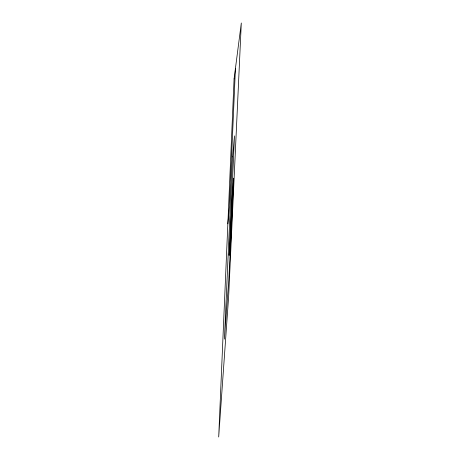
<?xml version="1.0" encoding="UTF-8"?>
<svg xmlns="http://www.w3.org/2000/svg" width="460" height="460" viewBox="0 0 460 460"><rect width="100%" height="100%" fill="white"/><g stroke="black" fill="none" stroke-linecap="round" stroke-linejoin="round"><path stroke-width="0.69" d="M235.428 68.5L229.408 206.511L227.855 223.836M234.082 78.901L218.69 437L228.643 296.585L241.31 23L234.082 78.901M232.513 156.843L224.428 339.1L228.769 280.186L230.96 237.504L233.691 178.198L232.254 195.442L230.109 242.569L229.109 255.386L234.502 135.913L232.513 156.843"/></g></svg>
